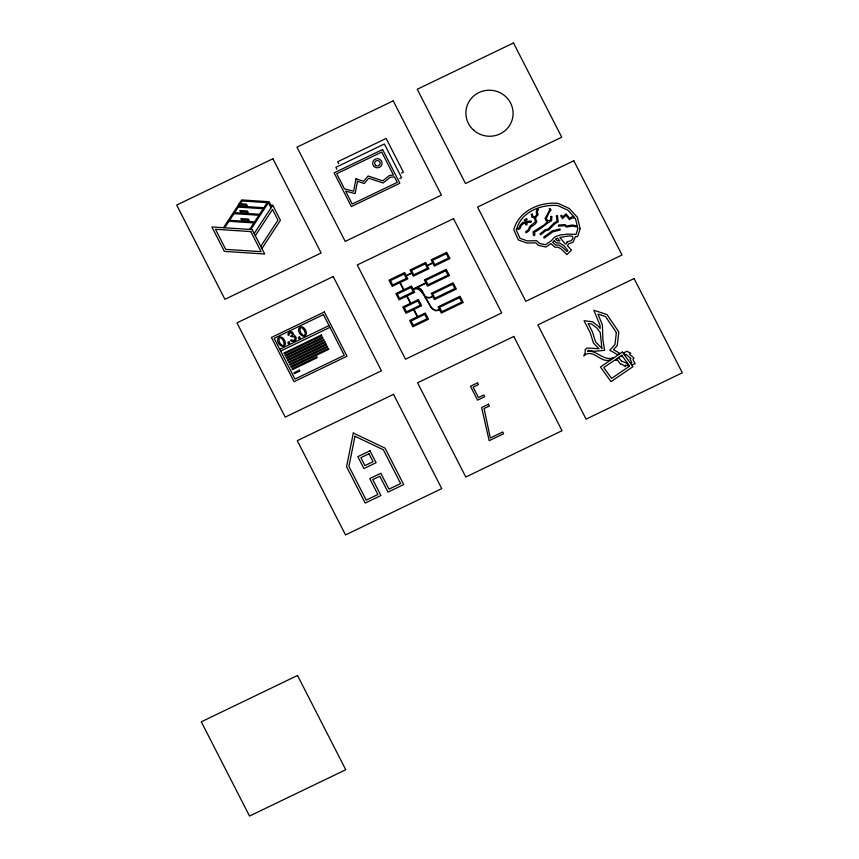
<?xml version="1.0" encoding="UTF-8"?>
<svg xmlns="http://www.w3.org/2000/svg" width="859" height="859" viewBox="0 0 859 859"><rect width="100%" height="100%" fill="white"/><g stroke="black" fill="none" stroke-linecap="round" stroke-linejoin="round"><path stroke-width="1.29" d="M278.745 339.305L279.443 342.032A17.159 16.718 8.8 0 0 280.249 343.536L281.709 345.2M299.759 329.19L300.457 331.918A17.159 16.718 8.8 0 0 301.262 333.432L302.722 335.085A1.815 1.772 8.8 0 0 305.385 333.861L304.58 331.23A17.695 17.244 8.8 0 0 303.785 329.727L302.314 328.063A1.75 1.707 8.8 0 0 299.651 329.169M284.265 343.965L283.567 341.345A17.695 17.244 8.8 0 0 282.772 339.842L281.312 338.178A1.75 1.707 8.8 0 0 278.638 339.284M292.264 335.107C293.306 333.174 289.966 331.918 289.236 333.893C289.118 337.566 286.434 333.797 289.215 332.379C293.553 329.555 292.994 335.568 294.422 335.622C296.452 336.32 296.806 339.348 295.12 340.626C293.617 343.235 287.99 339.627 291.641 339.928C292.683 341.055 294.744 340.304 294.927 338.822C295.453 335.332 291.276 337.619 290.986 336.159M223.469 227.71L238.759 204.421L238.931 206.106L240.133 206.181L238.845 203.647L246.447 204.141L247.746 206.675L263.863 207.728L267.192 202.649L242.259 201.017L240.735 203.347L239.511 203.272L241.69 199.932L269.082 201.725L270.821 205.129L272.733 205.258L280.431 220.291L261.888 248.552M224.693 227.785L228.945 221.3L253.888 222.921L249.625 229.417M250.849 229.493L268.405 202.745L271.025 207.857M254.189 233.508L272.733 205.258M255.306 235.688L272.507 209.489L277.962 220.151L260.76 246.361M401.561 173.056L403.408 172.165L386.153 138.449L337.673 161.782L338.639 163.661M399.779 178.597L401.625 177.706L384.37 143.99L335.89 167.322L336.857 169.202M279.733 349.291L329.051 325.561M280.646 351.063L329.963 327.322M413.007 289L425.849 282.826L424.346 279.884L446.251 269.339L449.45 275.589L427.546 286.133L426.043 283.202L416.368 287.851C420.77 286.852 422.714 291.824 424.367 294.905C425.699 299.104 435.642 297.826 431.239 293.349L453.144 282.804L456.333 289.053L434.429 299.598L432.925 296.666L430.101 297.697M413.2 289.376L416.776 288.656L420.04 290.202L423.004 293.81L431.594 308.37L435.524 310.808L439.819 310.12L441.322 313.063L463.226 302.518L460.027 296.269L438.122 306.813L439.625 309.745L435.792 310.421L433.398 309.39L431.025 307.028L425.044 296.462M429.747 297.772L429.693 297.783A5.133 5.004 8.8 0 1 425.033 296.656M416.712 288.227L417.173 288.291A5.981 5.82 8.8 0 1 419.171 289.064L419.299 289.139A8.815 8.59 8.8 0 1 420.674 290.202L422.36 292.114L421.619 290.825A5.218 5.09 8.8 0 0 417.055 287.883M292.285 335.128A2.964 2.888 8.8 0 1 290.976 336.137M284.372 343.976A1.815 1.772 8.8 0 1 281.655 345.297M531.066 221.235L531.045 222.309L528.21 222.234L526.996 223.093L526.889 224.875L525.794 224.8L525.869 223.662L523.356 223.501L521.005 225.831L520.243 228.311L518.407 229.45L516.613 228.687L516.152 229.74L520.017 238.308L527.168 240.874L536.692 240.703L539.473 243.408L545.476 244.729L551.016 240.971L554.957 236.837L560.089 235.012L567.681 234.11L576.045 234.432L577.849 228.569L577.484 227.023L572.362 226.11L566.274 227.087L564.674 225.67L558.565 226.142L558.479 225.079L565.061 224.575L566.618 225.949L572.427 225.015L577.237 225.981L575.455 218.465L572.395 217.875L569.42 219.646L566.06 215.298L562.462 218.637L560.68 215.781L561.614 215.233L562.688 216.951L565.974 213.891L569.732 218.207L572.18 216.747L574.317 217.155L567.949 210.24L557.706 205.548C541.739 204.163 522.358 211.335 517.054 227.71L518.31 228.236L519.308 227.624L520.039 225.262L522.927 222.395L525.933 222.599L524.119 220.097L526.61 218.551L527.201 219.453L525.687 220.387L526.814 221.901L527.856 221.16L531.066 221.235M285.456 343.611C283.738 350.859 274.891 342.097 278.284 337.823C281.881 334.666 285.403 340.357 285.456 343.611M306.47 333.496C304.762 340.744 295.904 331.993 299.297 327.708C302.894 324.552 306.416 330.243 306.47 333.496M550.855 216.414L550.544 219.968L548.633 220.709L547.043 220.033L546.292 218.669L549.331 211.937L551.048 210.197L550.136 208.415L549.148 208.887L549.717 209.983L545.046 218.658L546.27 220.86L547.559 221.407L544.499 224.661L533.106 231.823L533.407 235.259L534.405 235.688L534.974 234.421L534.362 232.284C540.73 229.192 545.562 223.855 551.575 220.731L551.94 216.511L550.855 216.414M616.354 332.53L614.969 344.513L609.761 350.247L617.589 354.735L619.726 353.274L613.455 349.688L617.245 345.511L618.813 331.971L607.023 314.577L593.837 310.249L600.022 325.314L600.13 328.492L598.487 326.313L592.42 321.76L584.045 320.697L590.316 332.97L593.419 342.977L598.991 348.754L587.116 348.002L585.194 349.559L585.226 352.448L583.755 355.98L586.321 353.962C595.008 351.095 600.645 362.305 609.546 360.232L612.875 357.956C603.061 361.059 596.758 349.828 587.588 351.417L588.007 350.311L594.492 351.299L604.596 350.322L602.889 339.702L602.384 324.852L597.939 314.04L605.498 316.509L616.354 332.53M356.034 178.79L353.597 191.224L344.48 188.883L336.717 173.722L381.718 152.064L393.486 175.064L389.438 175.451L382.695 180.841L368.114 176.009L363.625 181.303L356.034 178.79M357.527 181.281L355.121 193.576L345.629 191.138L352.233 204.034L397.234 182.376L394.421 176.879L390.222 177.276L383.103 182.978L368.769 178.221L364.28 183.525L357.527 181.281M353.328 433.033L346.564 466.684L365.193 503.073L380.924 495.503L372.795 479.633L379.828 476.251L387.957 492.121L403.687 484.551L385.057 448.162L353.328 433.033M354.982 436.275L348.937 466.383L366.202 500.121L377.874 494.494L369.757 478.624L380.838 473.288L388.966 489.158L400.638 483.542L383.382 449.815L354.982 436.275M580.104 228.655L577.656 236.622L575.498 236.547L572.91 242.453L568.841 243.591L567.391 245.663L571.525 250.152L566.833 254.608L561.399 249.153L558.2 247.231L554.914 247.177L550.941 243.634L545.948 247.016L538.389 245.363L535.812 242.861L526.814 243.011L518.396 239.994L513.768 229.74C518.761 210.863 539.935 201.597 558.146 203.39L569.27 208.49L577.441 217.359L580.104 228.655M537.369 208.64L536.177 212.141L536.961 214.32L534.91 216.983L532.795 216.275L532.419 213.977L531.334 214.138L531.818 217.08L534.212 217.875L535.619 221.665L529.885 226.368L528.135 229.965L525.547 232.016L526.245 232.853L529.026 230.652L530.755 227.087L535.05 224.188L536.854 221.847L535.447 218.068L538.185 214.525L537.337 212.141L538.41 208.984L537.369 208.64M567.165 241.83L566.457 243.688L565.297 243.999L559.81 237.395C563.085 237.374 577.871 232.606 571.299 240.67L567.165 241.83M233.981 213.644L229.611 220.291L242.109 221.107L240.81 218.573L248.423 219.077L249.722 221.611L254.543 221.923L258.913 215.265L233.981 213.644M238.265 207.105L234.636 212.635L241.089 213.053L239.79 210.53L247.403 211.024L248.691 213.558L259.568 214.267L263.198 208.737L238.265 207.105M630.753 358.375L630.076 359.212L631.816 362.477L630.774 362.895L632.181 364.85L635.112 363.668L632.89 359.481L634.017 358.074L629.379 354.187L630.796 353.189L626.834 351.256L623.591 352.952L624.965 354.864L625.953 354.359L630.753 358.375M554.205 240.778L552.724 242.335L555.762 245.051L558.822 245.105L562.763 247.478L566.865 251.58L567.885 250.613L563.966 245.695L559.445 242.979L556.621 242.936L554.205 240.778M556.213 238.662L555.687 239.21L557.47 240.81L559.853 240.842L557.566 238.19L556.213 238.662M553.84 223.211L548.278 228.913L545.057 229.858L539.989 233.97L540.698 234.797L545.594 230.824L548.88 229.858L554.538 224.049L558.178 221.869L557.47 215.663L556.385 215.77L557.008 221.311L553.84 223.211M552.262 230.899L543.629 237.191L544.262 238.072L552.777 231.876L560.251 229.987L559.961 228.956L552.262 230.899M621.497 361.048L618.802 357.881L615.527 360.125L617.46 360.007L620.842 364.57L621.572 363.98L625.277 366.675L625.212 365.139L628.949 365.988L626.963 363.239L621.497 361.048M622.356 352.05L600.441 367.018L611.017 381.654L632.922 366.686L622.356 352.05M621.787 355.272L603.759 367.598L611.587 378.432L629.615 366.106L621.787 355.272M621.68 355.916L620.756 356.539L622.034 356.41L621.68 355.916M272.915 158.743L176.686 205.065L224.918 299.308L321.148 252.986L272.915 158.743M393.207 100.847L296.967 147.168L345.211 241.411L441.44 195.09L393.207 100.847M513.489 42.95L417.259 89.272L465.492 183.515L561.732 137.193L513.489 42.95M382.588 149.53L334.108 172.863L351.363 206.579L399.843 183.246L382.588 149.53M333.206 276.555L236.977 322.866L285.209 417.12L381.439 370.798L333.206 276.555M453.498 218.658L357.269 264.969L405.502 359.223L501.731 312.901L453.498 218.658M573.791 160.762L477.561 207.073L525.794 301.316L622.023 255.005L573.791 160.762M404.621 272.604L389.009 280.12L392.198 286.358L399.811 282.697L403.505 289.913L395.892 293.585L399.091 299.823L406.704 296.162L410.398 303.377L402.785 307.039L405.985 313.288L413.598 309.627L417.291 316.842L409.679 320.504L412.868 326.753L428.48 319.237L425.291 312.987L417.678 316.66L413.984 309.433L421.597 305.772L418.397 299.533L410.785 303.195L407.091 295.979L414.704 292.307L411.504 286.068L403.891 289.73L400.197 282.514L407.81 278.853L406.307 275.911L411.762 273.291L413.265 276.222L428.877 268.706L427.374 265.775L432.829 263.155L434.332 266.086L449.944 258.57L446.744 252.331L431.132 259.837L432.635 262.779L427.181 265.399L425.677 262.467L410.065 269.984L411.568 272.915L406.114 275.535L404.621 272.604M324.348 311.967L271.423 337.447L294.068 381.697L347.004 356.227L324.348 311.967M404.138 274.01L390.458 280.592L392.681 284.952L406.361 278.37L404.138 274.01M425.194 263.874L411.515 270.456L413.748 274.816L427.428 268.233L425.194 263.874M446.261 253.738L432.582 260.32L434.804 264.679L448.495 258.087L446.261 253.738M323.446 314.609L274.128 338.339L294.97 379.066L344.287 355.325L323.446 314.609M289.053 341.946L287.786 342.558L288.42 343.793L289.687 343.181L289.053 341.946M299.555 336.889L298.298 337.501L298.932 338.736L300.188 338.124L299.555 336.889M411.031 287.475L397.341 294.057L399.575 298.417L413.254 291.835L411.031 287.475M445.767 270.757L425.796 280.367L428.018 284.726L448.001 275.105L445.767 270.757M321.395 334.989L283.889 353.038L284.34 353.929L321.846 335.869L321.395 334.989M322.544 337.233L285.038 355.293L285.489 356.174L322.995 338.124L322.544 337.233M323.693 339.488L286.187 357.537L286.638 358.418L324.144 340.368L323.693 339.488M324.842 341.732L287.336 359.781L287.786 360.662L325.293 342.612L324.842 341.732M325.99 343.976L288.484 362.026L288.935 362.906L326.441 344.856L325.99 343.976M417.914 300.94L404.235 307.522L406.468 311.881L420.148 305.289L417.914 300.94M452.661 284.222L432.678 293.832L434.912 298.191L454.883 288.57L452.661 284.222M327.139 346.22L289.633 364.27L290.084 365.161L327.59 347.1L327.139 346.22M328.288 348.464L290.782 366.514L291.244 367.405L328.739 349.355L328.288 348.464M316.713 356.839L291.931 368.769L292.393 369.649L317.164 357.72L316.713 356.839M299.372 370.186L293.993 372.774L294.444 373.665L299.823 371.067L299.372 370.186M424.808 314.405L411.128 320.987L413.351 325.346L427.041 318.753L424.808 314.405M459.544 297.676L439.572 307.297L441.805 311.645L461.777 302.035L459.544 297.676M393.508 394.356L297.268 440.678L345.511 534.921L441.741 488.61L393.508 394.356M513.789 336.46L417.56 382.781L465.793 477.024L562.033 430.703L513.789 336.46M634.082 278.563L537.852 324.885L586.085 419.128L682.314 372.806L634.082 278.563M477.561 382.846L470.474 386.26L477.583 400.144L484.669 396.729L483.778 395L478.463 397.556L473.126 387.141L478.452 384.574L477.561 382.846M370.004 450.814L357.849 456.655L363.937 468.563L376.092 462.711L370.004 450.814M368.994 453.767L360.887 457.664L364.946 465.61L373.053 461.702L368.994 453.767M488.503 404.213L481.631 407.52L489.168 440.678L503.61 433.731L502.719 431.991L490.306 437.972L484.068 408.508L489.394 405.953L488.503 404.213M297.515 675.485L201.285 721.807L249.518 816.05L345.748 769.728L297.515 675.485M601.88 348.357L595.534 341.796L592.538 332.122L588.147 323.553L591.497 323.983L596.78 327.945L600.269 332.562L601.88 348.357M245.771 205.151L240.627 204.818L241.368 206.257L246.512 206.6L245.771 205.151M246.716 212.023L241.583 211.69L242.324 213.139L247.456 213.472L246.716 212.023M247.746 220.076L242.603 219.743L243.344 221.192L248.487 221.525L247.746 220.076M252.181 229.578L211.872 226.948L224.371 251.376L264.679 254.006L252.181 229.578M250.817 231.586L215.459 229.278L225.734 249.368L261.093 251.676L250.817 231.586M473.567 130.106A23.622 23.021 8.8 0 0 512.544 118.37A23.622 23.021 8.8 0 0 482.371 91.215A23.622 23.021 8.8 0 0 473.567 130.106M375.512 165.196A2.76 2.695 8.8 0 0 380.075 163.822A2.76 2.695 8.8 0 0 376.543 160.654A2.76 2.695 8.8 0 0 375.512 165.196M374.202 166.592A4.714 4.585 8.8 0 0 381.976 164.241A4.714 4.585 8.8 0 0 375.952 158.84A4.714 4.585 8.8 0 0 374.202 166.592"/></g></svg>
